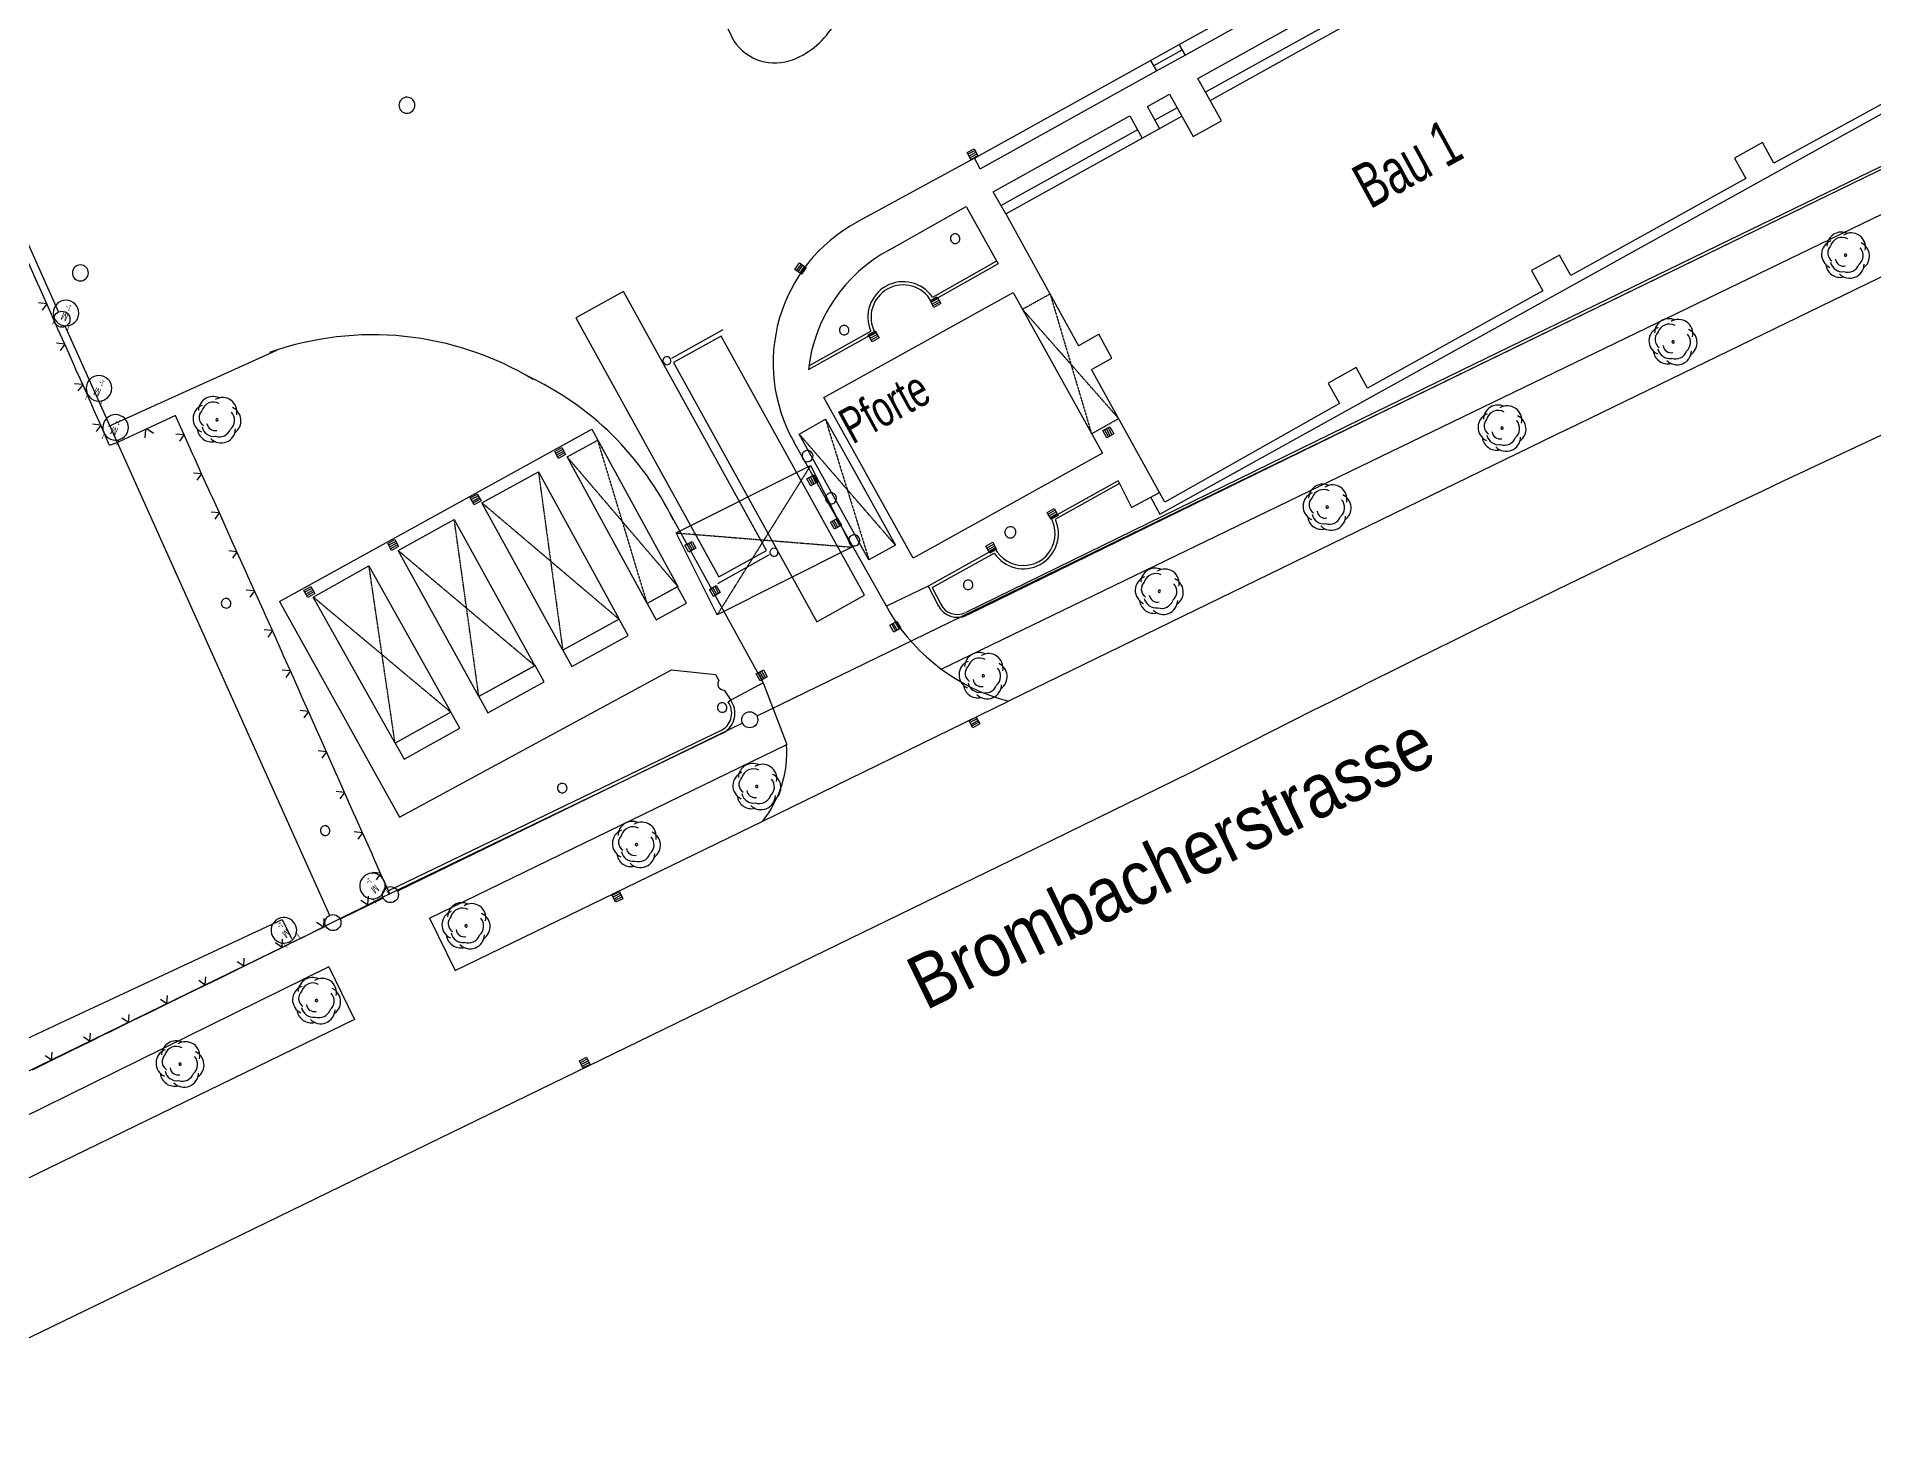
# Model space of a CAD drawing. Header units: millimetres. Extents: x 18890 to 178151, y 13973 to 138738.
# Drawn here: x 85452 to 96931, y 23528 to 32200 of the extents above; entities that cross this region are included whole.
import ezdxf
from ezdxf.enums import TextEntityAlignment as Align

# ---------------------------------------------------------------- set-up
doc = ezdxf.new("R2010")
doc.units = ezdxf.units.MM
doc.linetypes.add('DASHED', pattern=[0.75, 0.5, -0.25])
doc.layers.add('A0_Grundriß', color=7, linetype='Continuous', lineweight=50)
doc.layers.add('Lageplan', color=7, linetype='Continuous')
doc.styles.add('1', font='TXT')
doc.styles.add('2', font='TXT')
doc.styles.add('3', font='TXT')

# ---------------------------------------------------------------- blocks, each defined once
blk = doc.blocks.new('Lageplan 6.OG')
at = {"layer": 'Lageplan'}
for p, q in [((-30789, -7448), (-27682, -14388)), ((-23919, -11737), (-23461, -12694)), ((-20678, -12715), (-19585, -12109)), ((-20641, -12782), (-19548, -12176)), ((-20561, -12928), (-19469, -12321)), ((-19420, -12407), (-20514, -13013)), ((-20485, -13066), (-19392, -12460)), ((-20857, -12815), (-20678, -12715)), ((-20641, -12782), (-20678, -12715)), ((-20678, -12715), (-20641, -12782)), ((-21958, -13426), (-20857, -12815)), ((-20857, -12815), (-20820, -12881)), ((-20857, -12815), (-20820, -12881)), ((-20838, -12848), (-20659, -12749)), ((-20820, -12881), (-20641, -12782)), ((-15858, -12854), (-16962, -13457)), ((-22169, -16622), (-14557, -12938)), ((-21922, -13492), (-20820, -12881)), ((-20799, -15652), (-15786, -12871)), ((-20485, -13066), (-20561, -12928)), ((-20877, -13103), (-20739, -13025)), ((-20739, -13025), (-20661, -13164)), ((-20414, -13193), (-20485, -13066)), ((-15581, -13151), (-23317, -16914)), ((-21841, -13637), (-20986, -13162)), ((-21761, -13774), (-20661, -13164)), ((-20986, -13162), (-20909, -13302)), ((-20801, -13241), (-20877, -13103)), ((-20690, -13112), (-20830, -13189)), ((-20661, -13164), (-20591, -13291)), ((-20591, -13291), (-20414, -13193)), ((-20938, -13249), (-21790, -13722)), ((-21958, -13426), (-22696, -13829)), ((-22004, -13391), (-21960, -13367)), ((-21980, -13435), (-22004, -13391)), ((-21954, -13378), (-21998, -13402)), ((-21992, -13413), (-21948, -13389)), ((-21942, -13400), (-21986, -13424)), ((-21936, -13411), (-21980, -13435)), ((-21960, -13367), (-21936, -13411)), ((-21922, -13492), (-21958, -13426)), ((-17033, -13329), (-17208, -13426)), ((-17208, -13426), (-17136, -13554)), ((-16962, -13457), (-17033, -13329)), ((-21761, -13774), (-21841, -13637)), ((-17136, -13554), (-18230, -14159)), ((-22489, -13998), (-22010, -13729)), ((-22010, -13729), (-21810, -14086)), ((-21761, -13774), (-21307, -14598)), ((-18251, -15119), (-15465, -13768)), ((-23080, -14122), (-23051, -14081)), ((-23041, -14088), (-23069, -14129)), ((-23059, -14136), (-23031, -14095)), ((-23051, -14081), (-23010, -14110)), ((-23020, -14102), (-23049, -14143)), ((-23010, -14110), (-23039, -14151)), ((-18301, -14032), (-18475, -14128)), ((-18230, -14159), (-18301, -14032)), ((-23039, -14151), (-23080, -14122)), ((-18475, -14128), (-18404, -14256)), ((-22899, -14921), (-21716, -14265)), ((-22235, -14316), (-22191, -14292)), ((-22211, -14360), (-22235, -14316)), ((-22185, -14303), (-22229, -14327)), ((-22223, -14338), (-22179, -14314)), ((-22173, -14325), (-22217, -14349)), ((-22167, -14335), (-22211, -14360)), ((-22191, -14292), (-22167, -14335)), ((-21716, -14265), (-21158, -15270)), ((-18404, -14256), (-19501, -14863)), ((-27641, -14479), (-25988, -18158)), ((-22622, -14530), (-22578, -14506)), ((-22597, -14574), (-22622, -14530)), ((-22572, -14517), (-22615, -14541)), ((-22609, -14552), (-22566, -14528)), ((-22560, -14539), (-22603, -14563)), ((-22554, -14549), (-22597, -14574)), ((-22578, -14506), (-22554, -14549)), ((-21305, -14596), (-21180, -14527)), ((-21098, -14676), (-21180, -14527)), ((-27369, -15101), (-26317, -14625)), ((-21222, -14745), (-21098, -14676)), ((-20767, -15577), (-21225, -14746)), ((-19571, -14735), (-19747, -14832)), ((-19501, -14863), (-19571, -14735)), ((-22341, -15927), (-22899, -14921)), ((-19747, -14832), (-19675, -14960)), ((-19675, -14960), (-20767, -15577)), ((-26301, -16197), (-24350, -15120)), ((-24350, -15120), (-23811, -16104)), ((-23054, -15150), (-22889, -15058)), ((-22617, -15937), (-23054, -15150)), ((-22889, -15058), (-22452, -15845)), ((-18251, -15119), (-21745, -16820)), ((-21155, -15129), (-21111, -15105)), ((-21131, -15173), (-21155, -15129)), ((-21144, -15123), (-21120, -15167)), ((-21109, -15161), (-21133, -15117)), ((-21087, -15149), (-21131, -15173)), ((-21122, -15111), (-21098, -15155)), ((-21111, -15105), (-21087, -15149)), ((-24581, -15259), (-24537, -15235)), ((-24557, -15303), (-24581, -15259)), ((-24531, -15246), (-24575, -15270)), ((-24569, -15281), (-24525, -15257)), ((-24537, -15235), (-24513, -15279)), ((-24504, -15293), (-24312, -15188)), ((-24312, -15188), (-23811, -16104)), ((-23088, -15197), (-22483, -16271)), ((-24519, -15268), (-24563, -15292)), ((-24513, -15279), (-24557, -15303)), ((-24003, -16209), (-24504, -15293)), ((-23823, -15768), (-22982, -15346)), ((-22982, -15346), (-22725, -15857)), ((-21158, -15270), (-22341, -15927)), ((-25036, -15580), (-24683, -15387)), ((-24683, -15387), (-24178, -16308)), ((-23005, -15430), (-22962, -15406)), ((-22980, -15474), (-23005, -15430)), ((-22994, -15424), (-22969, -15468)), ((-22959, -15461), (-22983, -15418)), ((-22937, -15449), (-22980, -15474)), ((-22972, -15412), (-22948, -15455)), ((-22962, -15406), (-22937, -15449)), ((-21060, -15442), (-20976, -15610)), ((-25109, -15549), (-25065, -15525)), ((-25084, -15593), (-25109, -15549)), ((-25059, -15536), (-25102, -15560)), ((-25096, -15571), (-25053, -15546)), ((-25047, -15557), (-25090, -15582)), ((-25041, -15568), (-25084, -15593)), ((-25065, -15525), (-25041, -15568)), ((-24531, -16501), (-25036, -15580)), ((-20976, -15610), (-20801, -15515)), ((-20856, -15546), (-20799, -15652)), ((-25560, -15878), (-25209, -15684)), ((-25209, -15684), (-24705, -16598)), ((-23862, -15645), (-23279, -16706)), ((-22858, -15701), (-22814, -15676)), ((-22833, -15744), (-22858, -15701)), ((-22847, -15695), (-22822, -15738)), ((-22811, -15732), (-22836, -15688)), ((-22789, -15720), (-22833, -15744)), ((-22825, -15682), (-22800, -15726)), ((-22814, -15676), (-22789, -15720)), ((-21503, -15640), (-21459, -15615)), ((-21478, -15683), (-21503, -15640)), ((-21453, -15626), (-21496, -15651)), ((-21490, -15661), (-21447, -15637)), ((-21441, -15648), (-21484, -15672)), ((-21435, -15659), (-21478, -15683)), ((-21459, -15615), (-21435, -15659)), ((-25625, -15834), (-25581, -15810)), ((-25601, -15878), (-25625, -15834)), ((-25575, -15821), (-25619, -15845)), ((-25613, -15856), (-25569, -15832)), ((-25581, -15810), (-25557, -15854)), ((-23566, -16280), (-23823, -15768)), ((-23767, -15845), (-23723, -15821)), ((-23756, -15839), (-23731, -15883)), ((-23720, -15876), (-23745, -15833)), ((-23734, -15827), (-23709, -15870)), ((-23723, -15821), (-23699, -15864)), ((-21887, -15852), (-21843, -15827)), ((-21837, -15838), (-21880, -15863)), ((-21843, -15827), (-21819, -15871)), ((-25563, -15843), (-25607, -15867)), ((-25557, -15854), (-25601, -15878)), ((-25055, -16791), (-25560, -15878)), ((-23742, -15889), (-23767, -15845)), ((-23699, -15864), (-23742, -15889)), ((-22725, -15857), (-23566, -16280)), ((-22452, -15845), (-22617, -15937)), ((-21862, -15895), (-21887, -15852)), ((-21874, -15873), (-21831, -15849)), ((-21825, -15860), (-21868, -15884)), ((-21819, -15871), (-21862, -15895)), ((-26090, -16169), (-25742, -15974)), ((-25742, -15974), (-25231, -16888)), ((-26149, -16128), (-26105, -16104)), ((-26125, -16172), (-26149, -16128)), ((-26099, -16115), (-26143, -16139)), ((-26137, -16150), (-26093, -16125)), ((-26087, -16136), (-26131, -16161)), ((-26081, -16147), (-26125, -16172)), ((-26105, -16104), (-26081, -16147)), ((-25579, -17083), (-26090, -16169)), ((-23811, -16104), (-24003, -16209)), ((-23813, -16105), (-24003, -16209)), ((-23758, -16207), (-23813, -16105)), ((-23614, -16122), (-23571, -16097)), ((-23589, -16166), (-23614, -16122)), ((-23603, -16116), (-23578, -16159)), ((-23568, -16153), (-23592, -16110)), ((-23546, -16141), (-23589, -16166)), ((-23581, -16104), (-23557, -16147)), ((-23571, -16097), (-23546, -16141)), ((-22246, -16101), (-22508, -16227)), ((-26301, -16197), (-25552, -17544)), ((-24003, -16209), (-23947, -16311)), ((-23947, -16311), (-23758, -16207)), ((-24178, -16308), (-24531, -16501)), ((-24179, -16308), (-24531, -16501)), ((-24475, -16603), (-24123, -16410)), ((-24123, -16410), (-24179, -16308)), ((-22486, -16344), (-22443, -16319)), ((-22462, -16388), (-22486, -16344)), ((-22475, -16338), (-22451, -16381)), ((-22440, -16375), (-22465, -16332)), ((-22418, -16363), (-22462, -16388)), ((-22454, -16325), (-22429, -16369)), ((-22443, -16319), (-22418, -16363)), ((-24531, -16501), (-24475, -16603)), ((-25552, -17544), (-23852, -16624)), ((-24704, -16597), (-25055, -16791)), ((-24705, -16598), (-25055, -16791)), ((-24648, -16699), (-24704, -16597)), ((-23852, -16624), (-23577, -16654)), ((-23321, -16648), (-23277, -16624)), ((-23310, -16642), (-23285, -16686)), ((-23274, -16679), (-23299, -16636)), ((-23288, -16630), (-23263, -16673)), ((-23277, -16624), (-23253, -16667)), ((-24999, -16893), (-24648, -16699)), ((-23577, -16654), (-23555, -16690)), ((-23523, -16751), (-23481, -16813)), ((-23279, -16706), (-23481, -16813)), ((-23296, -16692), (-23321, -16648)), ((-23253, -16667), (-23296, -16692)), ((-23279, -16706), (-23131, -17090)), ((-25055, -16791), (-24999, -16893)), ((-23281, -17569), (-21745, -16820)), ((-25231, -16888), (-25579, -17083)), ((-25230, -16888), (-25579, -17083)), ((-23407, -16958), (-25564, -18007)), ((-25523, -17183), (-25174, -16988)), ((-25174, -16988), (-25230, -16888)), ((-21991, -16943), (-21948, -16919)), ((-21967, -16986), (-21991, -16943)), ((-21942, -16930), (-21985, -16954)), ((-21979, -16965), (-21936, -16941)), ((-21930, -16951), (-21973, -16976)), ((-21924, -16962), (-21967, -16986)), ((-21948, -16919), (-21924, -16962)), ((-25579, -17083), (-25523, -17183)), ((-25364, -18177), (-23131, -17090)), ((-20613, -17270), (-21571, -17738)), ((-25204, -18503), (-23281, -17569)), ((-21571, -17738), (-26698, -20232)), ((-24222, -18032), (-24177, -18010)), ((-24172, -18022), (-24217, -18044)), ((-24177, -18010), (-24156, -18056)), ((-25653, -18051), (-25923, -18182)), ((-24201, -18077), (-24222, -18032)), ((-24212, -18055), (-24167, -18033)), ((-24161, -18044), (-24206, -18066)), ((-24156, -18056), (-24201, -18077)), ((-26012, -18226), (-32170, -21224)), ((-27674, -18833), (-26285, -18184)), ((-26285, -18184), (-26226, -18303)), ((-25364, -18177), (-25204, -18503)), ((-25994, -18481), (-28418, -19674)), ((-25994, -18481), (-25833, -18810)), ((-25833, -18810), (-27508, -19624)), ((-30497, -20156), (-27674, -18833)), ((-24427, -19067), (-24382, -19045)), ((-24382, -19045), (-24360, -19090)), ((-24405, -19112), (-24427, -19067)), ((-24421, -19079), (-24377, -19056)), ((-24371, -19068), (-24416, -19090)), ((-24410, -19101), (-24365, -19079)), ((-24360, -19090), (-24405, -19112)), ((-27508, -19624), (-29861, -20769)), ((-26698, -20232), (-28980, -21339))]:
    blk.add_line(p, q, dxfattribs=at)
at = {"layer": 'Lageplan', "color": 2}
for p, q in [((-15499, -13093), (-17241, -13939)), ((-15491, -13109), (-17233, -13955)), ((-17241, -13939), (-19450, -15014)), ((-17233, -13955), (-19442, -15030)), ((-21810, -14086), (-22227, -14322)), ((-21820, -14069), (-22220, -14296)), ((-22579, -14515), (-22996, -14748)), ((-22993, -14723), (-22605, -14507)), ((-19450, -15014), (-22012, -16266)), ((-19442, -15030), (-22004, -16282)), ((-21060, -15442), (-21478, -15675)), ((-21050, -15460), (-21452, -15683)), ((-21828, -15868), (-22246, -16101)), ((-22221, -16110), (-21835, -15895)), ((-22246, -16101), (-22184, -16222)), ((-22221, -16110), (-22168, -16214)), ((-23481, -16813), (-23498, -16825)), ((-23532, -16998), (-25624, -18008)), ((-23522, -17015), (-25615, -18026)), ((-25624, -18008), (-25615, -18026))]:
    blk.add_line(p, q, dxfattribs=at)
at = {"layer": 'Lageplan', "color": 1}
for p, q in [((-27811, -14211), (-27868, -14084)), ((-27798, -14242), (-27811, -14211)), ((-27756, -14336), (-27807, -14331)), ((-27756, -14336), (-27798, -14242)), ((-27756, -14337), (-27785, -14377)), ((-27699, -14463), (-27756, -14336)), ((-24152, -14260), (-24449, -14424)), ((-23258, -15878), (-24152, -14260)), ((-27686, -14494), (-27699, -14463)), ((-24449, -14424), (-23555, -16042)), ((-27644, -14589), (-27686, -14494)), ((-23541, -14539), (-23839, -14704)), ((-22644, -16158), (-23541, -14539)), ((-27644, -14589), (-27695, -14583)), ((-27644, -14589), (-27673, -14629)), ((-27587, -14716), (-27644, -14589)), ((-27574, -14746), (-27587, -14716)), ((-27531, -14841), (-27574, -14746)), ((-23839, -14704), (-22942, -16323)), ((-27531, -14841), (-27583, -14836)), ((-27531, -14842), (-27561, -14881)), ((-27475, -14968), (-27531, -14841)), ((-27462, -14999), (-27475, -14968)), ((-27419, -15094), (-27462, -14999)), ((-26952, -15034), (-27134, -15119)), ((-26939, -15063), (-26952, -15034)), ((-27419, -15094), (-27471, -15088)), ((-27419, -15094), (-27448, -15134)), ((-27363, -15221), (-27419, -15094)), ((-27134, -15119), (-27270, -15183)), ((-27139, -15121), (-27144, -15173)), ((-27129, -15117), (-27088, -15145)), ((-26897, -15155), (-26949, -15150)), ((-26898, -15155), (-26939, -15063)), ((-27314, -15203), (-27363, -15221)), ((-27270, -15183), (-27314, -15203)), ((-26898, -15154), (-26927, -15195)), ((-26842, -15278), (-26898, -15155)), ((-26829, -15307), (-26842, -15278)), ((-26788, -15399), (-26829, -15307)), ((-26787, -15399), (-26839, -15394)), ((-26788, -15398), (-26817, -15439)), ((-26732, -15521), (-26788, -15399)), ((-26719, -15551), (-26732, -15521)), ((-26677, -15642), (-26719, -15551)), ((-26677, -15643), (-26729, -15638)), ((-26678, -15642), (-26706, -15682)), ((-26622, -15765), (-26677, -15642)), ((-26609, -15794), (-26622, -15765)), ((-26567, -15886), (-26609, -15794)), ((-26567, -15887), (-26619, -15881)), ((-26568, -15886), (-26596, -15926)), ((-26512, -16009), (-26567, -15886)), ((-23555, -16042), (-23258, -15878)), ((-26499, -16038), (-26512, -16009)), ((-26457, -16130), (-26499, -16038)), ((-26457, -16130), (-26509, -16125)), ((-26457, -16130), (-26486, -16170)), ((-26402, -16253), (-26457, -16130)), ((-22942, -16323), (-22644, -16158)), ((-26388, -16283), (-26402, -16253)), ((-26346, -16378), (-26388, -16283)), ((-26346, -16378), (-26398, -16373)), ((-26346, -16378), (-26375, -16419)), ((-26289, -16506), (-26346, -16378)), ((-26276, -16536), (-26289, -16506)), ((-26233, -16631), (-26285, -16626)), ((-26233, -16631), (-26276, -16536)), ((-26233, -16631), (-26262, -16671)), ((-26176, -16758), (-26233, -16631)), ((-26163, -16789), (-26176, -16758)), ((-26120, -16884), (-26163, -16789)), ((-26120, -16884), (-26172, -16879)), ((-26120, -16884), (-26149, -16924)), ((-26064, -17011), (-26120, -16884)), ((-26050, -17042), (-26064, -17011)), ((-26008, -17137), (-26050, -17042)), ((-26008, -17137), (-26059, -17131)), ((-26008, -17137), (-26037, -17177)), ((-25951, -17264), (-26008, -17137)), ((-25937, -17295), (-25951, -17264)), ((-25895, -17390), (-25937, -17295)), ((-25895, -17390), (-25947, -17384)), ((-25895, -17390), (-25924, -17430)), ((-25838, -17517), (-25895, -17390)), ((-25825, -17548), (-25838, -17517)), ((-25782, -17643), (-25825, -17548)), ((-25782, -17642), (-25834, -17637)), ((-25782, -17643), (-25811, -17683)), ((-25725, -17770), (-25782, -17643)), ((-25712, -17800), (-25725, -17770)), ((-25669, -17895), (-25721, -17890)), ((-25669, -17896), (-25712, -17800)), ((-25669, -17896), (-25698, -17936)), ((-25612, -18023), (-25669, -17896)), ((-25889, -18162), (-25750, -18092)), ((-25751, -18092), (-25793, -18065)), ((-25750, -18092), (-25646, -18039)), ((-25749, -18091), (-25745, -18039)), ((-25646, -18039), (-25612, -18023)), ((-26166, -18300), (-26027, -18231)), ((-26028, -18231), (-26070, -18204)), ((-26027, -18231), (-25923, -18178)), ((-26025, -18230), (-26022, -18178)), ((-25923, -18178), (-25889, -18162)), ((-26406, -18418), (-26285, -18359)), ((-26285, -18359), (-26326, -18331)), ((-26285, -18359), (-26282, -18307)), ((-26285, -18359), (-26195, -18314)), ((-26195, -18314), (-26166, -18300)), ((-26646, -18536), (-26525, -18476)), ((-26525, -18476), (-26566, -18449)), ((-26525, -18477), (-26522, -18425)), ((-26525, -18476), (-26435, -18432)), ((-26435, -18432), (-26406, -18418)), ((-26886, -18653), (-26765, -18594)), ((-26765, -18594), (-26806, -18566)), ((-26766, -18594), (-26762, -18542)), ((-26765, -18594), (-26675, -18550)), ((-26675, -18550), (-26646, -18536)), ((-27005, -18711), (-27046, -18684)), ((-27006, -18712), (-27002, -18660)), ((-27005, -18712), (-26915, -18667)), ((-26915, -18667), (-26886, -18653)), ((-27245, -18829), (-27286, -18802)), ((-27246, -18829), (-27242, -18778)), ((-27245, -18829), (-27155, -18785)), ((-27155, -18785), (-27126, -18771)), ((-27126, -18771), (-27005, -18712)), ((-27485, -18947), (-27526, -18919)), ((-27486, -18947), (-27482, -18895)), ((-27485, -18947), (-27395, -18902)), ((-27395, -18902), (-27366, -18888)), ((-27366, -18888), (-27245, -18829)), ((-27725, -19064), (-27766, -19037)), ((-27726, -19065), (-27722, -19013)), ((-27725, -19064), (-27635, -19020)), ((-27635, -19020), (-27606, -19006)), ((-27606, -19006), (-27485, -18947)), ((-27846, -19123), (-27725, -19064))]:
    blk.add_line(p, q, dxfattribs=at)
at = {"layer": 'Lageplan', "linetype": 'DASHED'}
for p, q in [((-21658, -14370), (-21485, -14274)), ((-21485, -14274), (-21226, -15148)), ((-21056, -15053), (-21658, -14370)), ((-23054, -15150), (-22452, -15845)), ((-22889, -15058), (-22617, -15937)), ((-21226, -15148), (-21056, -15053)), ((-24003, -16209), (-24312, -15188)), ((-24504, -15293), (-23811, -16104)), ((-22982, -15346), (-23566, -16280)), ((-24683, -15387), (-24531, -16501)), ((-25036, -15580), (-24178, -16308)), ((-25055, -16791), (-25209, -15684)), ((-23823, -15768), (-22725, -15857)), ((-25560, -15878), (-24705, -16598)), ((-25579, -17083), (-25742, -15974)), ((-26090, -16169), (-25231, -16888))]:
    blk.add_line(p, q, dxfattribs=at)
at = {"layer": 'Lageplan', "color": 3}
for p, q in [((-23849, -14675), (-23528, -14497)), ((-23241, -15906), (-23564, -16086))]:
    blk.add_line(p, q, dxfattribs=at)
at = {"layer": 'Lageplan', "color": 1}
for centre in [(-27661, -14433), (-23362, -16936), (-25608, -18029), (-25967, -18204)]:
    blk.add_circle(centre, 50, dxfattribs=at)
at = {"layer": 'Lageplan'}
for centre, radius, start, end in [((-23290, -12318), 531, 292.1937, 329.4881), ((-23204, -12521), 310, 214.0058, 291.6521), ((41725, -139391), 137112, 113.22934, 117.04255), ((-22216, -14706), 1000, 118.6543, 209.359), ((-22025, -14858), 977, 118.3604, 173.5387), ((-25718, -16470), 1940, 58.861, 109.463), ((-25568, -16525), 1920, 25.8018, 65.0383), ((-21437, -15634), 1225, 211.32, 255.4424), ((-23525, -16713), 37.7, 141.2814, 273.3564), ((-23824, -17137), 694, 321.4667, 3.8138)]:
    blk.add_arc(centre, radius, start, end, dxfattribs=at)
at = {"layer": 'Lageplan', "color": 5}
for centre, start, end in [((-25505, -13095), 144.9919, 234.9919), ((-25505, -13095), 54.9919, 144.9919), ((-25505, -13095), 324.9919, 54.9919), ((-25505, -13095), 234.9919, 324.9919), ((-27546, -14143), 144.9919, 234.9919), ((-27546, -14143), 54.9919, 144.9919), ((-27546, -14143), 324.9919, 54.9919), ((-27546, -14143), 234.9919, 324.9919)]:
    blk.add_arc(centre, 50, start, end, dxfattribs=at)
at = {"layer": 'Lageplan', "color": 2}
for centre, radius, start, end in [((-22403, -14419), 221, 34.0841, 203.3997), ((-22403, -14419), 201, 28.8162, 208.5641), ((-21652, -15773), 219, 213.6714, 24.0426), ((-21652, -15773), 199, 208.3684, 29.2722), ((-21652, -15773), 219, 29.266, 29.2722), ((-22064, -16161), 135, 206.9879, 296.0401), ((-22064, -16161), 117, 206.9816, 296.0401), ((-23596, -16895), 121, 302.1549, 35.427), ((-23596, -16895), 141, 301.707, 35.427)]:
    blk.add_arc(centre, radius, start, end, dxfattribs=at)
at = {"layer": 'Lageplan'}
for centre, major_axis, start_param, end_param in [((-16539, -13978), (-63.6, 63.6), -1.232633, 0.760882), ((-16478, -13983), (-63.6, 63.6), 3.727226, 6.046542), ((-16573, -14027), (-63.6, 63.6), -0.412363, 1.930305), ((-16565, -14018), (-42.4, 42.4), -0.00174, 1.770782), ((-16535, -13996), (-53, 53), -1.276336, 0.499362), ((-16478, -14035), (-53, 53), 3.072815, 4.646002), ((-16453, -14038), (-63.6, 63.6), 2.97581, 5.071933), ((-16547, -14081), (-63.6, 63.6), 0.902254, 2.588312), ((-16533, -14061), (-53, 53), 0.992051, 2.498514), ((-16525, -14050), (-36.1, 36.1), 0.919183, 2.571382), ((-16487, -14087), (-63.6, 63.6), 1.56026, 3.902928), ((-16499, -14064), (-53, 53), 2.031778, 3.559221), ((-16513, -14032), (-5.3, 5.3), 0.174574, 1.745195), ((-16513, -14032), (-5.3, 5.3), -1.396223, 0.174399), ((-16513, -14032), (-5.3, 5.3), 1.74537, 3.315992), ((-16513, -14032), (-5.3, 5.3), 3.316166, 4.886788), ((-27636, -14394), (-73.6, 31.4), 3.141091, 6.282683), ((-27636, -14394), (-73.6, 31.4), -0.000533, 3.141059), ((-17617, -14519), (-63.6, 63.6), -1.232633, 0.760882), ((-17614, -14538), (-53, 53), -1.276336, 0.499362), ((-17557, -14524), (-63.6, 63.6), 3.727226, 6.046542), ((-17652, -14568), (-63.6, 63.6), -0.412363, 1.930305), ((-17644, -14559), (-42.4, 42.4), -0.00174, 1.770782), ((-17591, -14574), (-5.3, 5.3), 0.174574, 1.745195), ((-17591, -14574), (-5.3, 5.3), -1.396223, 0.174399), ((-17591, -14574), (-5.3, 5.3), 1.74537, 3.315992), ((-17591, -14574), (-5.3, 5.3), 3.316166, 4.886788), ((-17557, -14576), (-53, 53), 3.072815, 4.646002), ((-17531, -14579), (-63.6, 63.6), 2.97581, 5.071933), ((-23880, -14692), (-17.7, 17.7), -0.283081, 1.287716), ((-23880, -14692), (-17.7, 17.7), 4.429308, 6.000104), ((-23880, -14692), (-17.7, 17.7), 2.858512, 4.429308), ((-17625, -14622), (-63.6, 63.6), 0.902254, 2.588312), ((-17612, -14603), (-53, 53), 0.992051, 2.498514), ((-17603, -14591), (-36.1, 36.1), 0.919183, 2.571382), ((-17566, -14628), (-63.6, 63.6), 1.56026, 3.902928), ((-17577, -14606), (-53, 53), 2.031778, 3.559221), ((-27430, -14864), (-73.6, 31.4), 3.141091, 6.282683), ((-23880, -14692), (-17.7, 17.7), 1.287716, 2.858512), ((-27430, -14864), (-73.6, 31.4), -0.000533, 3.141059), ((-26718, -15006), (-63.6, 63.6), -1.232633, 0.760882), ((-26657, -15012), (-63.6, 63.6), 3.727226, 6.046542), ((-27326, -15109), (-73.6, 31.4), 3.141091, 6.282683), ((-26752, -15055), (-63.6, 63.6), -0.412363, 1.930305), ((-26744, -15047), (-42.4, 42.4), -0.00174, 1.770782), ((-26714, -15025), (-53, 53), -1.276336, 0.499362), ((-26657, -15063), (-53, 53), 3.072815, 4.646002), ((-26632, -15067), (-63.6, 63.6), 2.97581, 5.071933), ((-18720, -15108), (-63.6, 63.6), -0.412363, 1.930305), ((-18686, -15059), (-63.6, 63.6), -1.232633, 0.760882), ((-18683, -15077), (-53, 53), -1.276336, 0.499362), ((-18626, -15064), (-63.6, 63.6), 3.727226, 6.046542), ((-18600, -15119), (-63.6, 63.6), 2.97581, 5.071933), ((-27326, -15109), (-73.6, 31.4), -0.000533, 3.141059), ((-26726, -15109), (-63.6, 63.6), 0.902254, 2.588312), ((-26712, -15090), (-53, 53), 0.992051, 2.498514), ((-26704, -15078), (-36.1, 36.1), 0.919183, 2.571382), ((-26666, -15116), (-63.6, 63.6), 1.56026, 3.902928), ((-26678, -15093), (-53, 53), 2.031778, 3.559221), ((-26692, -15061), (-5.3, 5.3), 0.174574, 1.745195), ((-26692, -15061), (-5.3, 5.3), -1.396223, 0.174399), ((-26692, -15061), (-5.3, 5.3), 1.74537, 3.315992), ((-26692, -15061), (-5.3, 5.3), 3.316166, 4.886788), ((-18712, -15099), (-42.4, 42.4), -0.00174, 1.770782), ((-18672, -15130), (-36.1, 36.1), 0.919183, 2.571382), ((-18660, -15113), (-5.3, 5.3), 0.174574, 1.745195), ((-18660, -15113), (-5.3, 5.3), -1.396223, 0.174399), ((-18660, -15113), (-5.3, 5.3), 1.74537, 3.315992), ((-18660, -15113), (-5.3, 5.3), 3.316166, 4.886788), ((-18625, -15116), (-53, 53), 3.072815, 4.646002), ((-18694, -15161), (-63.6, 63.6), 0.902254, 2.588312), ((-18681, -15142), (-53, 53), 0.992051, 2.498514), ((-18634, -15168), (-63.6, 63.6), 1.56026, 3.902928), ((-18646, -15145), (-53, 53), 2.031778, 3.559221), ((-19779, -15553), (-63.6, 63.6), -1.232633, 0.760882), ((-19776, -15572), (-53, 53), -1.276336, 0.499362), ((-19719, -15558), (-63.6, 63.6), 3.727226, 6.046542), ((-19814, -15602), (-63.6, 63.6), -0.412363, 1.930305), ((-19806, -15593), (-42.4, 42.4), -0.00174, 1.770782), ((-19753, -15607), (-5.3, 5.3), 0.174574, 1.745195), ((-19753, -15607), (-5.3, 5.3), -1.396223, 0.174399), ((-19753, -15607), (-5.3, 5.3), 3.316166, 4.886788), ((-19719, -15610), (-53, 53), 3.072815, 4.646002), ((-19693, -15613), (-63.6, 63.6), 2.97581, 5.071933), ((-19787, -15656), (-63.6, 63.6), 0.902254, 2.588312), ((-19774, -15636), (-53, 53), 0.992051, 2.498514), ((-19765, -15625), (-36.1, 36.1), 0.919183, 2.571382), ((-19728, -15662), (-63.6, 63.6), 1.56026, 3.902928), ((-19739, -15639), (-53, 53), 2.031778, 3.559221), ((-19753, -15607), (-5.3, 5.3), 1.74537, 3.315992), ((-23211, -15889), (-17.7, 17.7), -0.283081, 1.287716), ((-23211, -15889), (-17.7, 17.7), 1.287716, 2.858512), ((-23211, -15889), (-17.7, 17.7), 4.429308, 6.000104), ((-23211, -15889), (-17.7, 17.7), 2.858512, 4.429308), ((-20863, -16127), (-63.6, 63.6), -0.412363, 1.930305), ((-20828, -16078), (-63.6, 63.6), -1.232633, 0.760882), ((-20825, -16097), (-53, 53), -1.276336, 0.499362), ((-20768, -16084), (-63.6, 63.6), 3.727226, 6.046542), ((-20742, -16138), (-63.6, 63.6), 2.97581, 5.071933), ((-20855, -16118), (-42.4, 42.4), -0.00174, 1.770782), ((-20823, -16162), (-53, 53), 0.992051, 2.498514), ((-20814, -16150), (-36.1, 36.1), 0.919183, 2.571382), ((-20802, -16133), (-5.3, 5.3), 0.174574, 1.745195), ((-20802, -16133), (-5.3, 5.3), -1.396223, 0.174399), ((-20802, -16133), (-5.3, 5.3), 1.74537, 3.315992), ((-20802, -16133), (-5.3, 5.3), 3.316166, 4.886788), ((-20768, -16135), (-53, 53), 3.072815, 4.646002), ((-20836, -16181), (-63.6, 63.6), 0.902254, 2.588312), ((-20777, -16188), (-63.6, 63.6), 1.56026, 3.902928), ((-20788, -16165), (-53, 53), 2.031778, 3.559221), ((-21929, -16606), (-63.6, 63.6), -1.232633, 0.760882), ((-21869, -16612), (-63.6, 63.6), 3.727226, 6.046542), ((-21964, -16655), (-63.6, 63.6), -0.412363, 1.930305), ((-21956, -16646), (-42.4, 42.4), -0.00174, 1.770782), ((-21926, -16625), (-53, 53), -1.276336, 0.499362), ((-21869, -16663), (-53, 53), 3.072815, 4.646002), ((-21843, -16666), (-63.6, 63.6), 2.97581, 5.071933), ((-21937, -16709), (-63.6, 63.6), 0.902254, 2.588312), ((-21924, -16690), (-53, 53), 0.992051, 2.498514), ((-21915, -16678), (-36.1, 36.1), 0.919183, 2.571382), ((-21878, -16715), (-63.6, 63.6), 1.56026, 3.902928), ((-21889, -16693), (-53, 53), 2.031778, 3.559221), ((-21903, -16661), (-5.3, 5.3), 0.174574, 1.745195), ((-21903, -16661), (-5.3, 5.3), -1.396223, 0.174399), ((-21903, -16661), (-5.3, 5.3), 1.74537, 3.315992), ((-21903, -16661), (-5.3, 5.3), 3.316166, 4.886788), ((-23343, -17299), (-63.6, 63.6), -1.232633, 0.760882), ((-23283, -17304), (-63.6, 63.6), 3.727226, 6.046542), ((-23378, -17348), (-63.6, 63.6), -0.412363, 1.930305), ((-23370, -17339), (-42.4, 42.4), -0.00174, 1.770782), ((-23340, -17318), (-53, 53), -1.276336, 0.499362), ((-23283, -17356), (-53, 53), 3.072815, 4.646002), ((-23257, -17359), (-63.6, 63.6), 2.97581, 5.071933), ((-23351, -17402), (-63.6, 63.6), 0.902254, 2.588312), ((-23338, -17382), (-53, 53), 0.992051, 2.498514), ((-23330, -17371), (-36.1, 36.1), 0.919183, 2.571382), ((-23292, -17408), (-63.6, 63.6), 1.56026, 3.902928), ((-23303, -17385), (-53, 53), 2.031778, 3.559221), ((-23318, -17353), (-5.3, 5.3), 0.174574, 1.745195), ((-23318, -17353), (-5.3, 5.3), -1.396223, 0.174399), ((-23318, -17353), (-5.3, 5.3), 1.74537, 3.315992), ((-23318, -17353), (-5.3, 5.3), 3.316166, 4.886788), ((-24131, -17710), (63.6, 63.6), 1.158338, 3.501007), ((-24096, -17661), (63.6, 63.6), 0.338069, 2.331584), ((-24122, -17701), (42.4, 42.4), 1.568962, 3.341483), ((-24093, -17680), (53, 53), 0.294365, 2.070063), ((-24036, -17666), (63.6, 63.6), 5.297928, 7.617243), ((-24035, -17718), (53, 53), 4.643517, 6.216704), ((-24010, -17721), (63.6, 63.6), 4.546511, 6.642634), ((-24104, -17764), (63.6, 63.6), 2.472955, 4.159013), ((-24091, -17745), (53, 53), 2.562752, 4.069216), ((-24082, -17733), (36.1, 36.1), 2.489885, 4.142083), ((-24045, -17770), (63.6, 63.6), 3.130962, 5.47363), ((-24056, -17748), (53, 53), 3.60248, 5.129922), ((-24070, -17716), (-5.3, 5.3), 0.174479, 1.745101), ((-24070, -17716), (5.3, 5.3), 0.174479, 1.745101), ((-24070, -17716), (5.3, 5.3), 3.316071, 4.886693), ((-24070, -17716), (5.3, 5.3), 4.886868, 6.45749), ((-25720, -17975), (-56.6, 56.6), 4.598976, 7.740568), ((-25720, -17975), (-56.6, 56.6), 1.457383, 4.598976), ((-25196, -18218), (63.6, 63.6), 1.158338, 3.501007), ((-25161, -18169), (63.6, 63.6), 0.338069, 2.331584), ((-25158, -18188), (53, 53), 0.294365, 2.070063), ((-25101, -18175), (63.6, 63.6), 5.297928, 7.617243), ((-26274, -18252), (-56.6, 56.6), 4.598976, 7.740568), ((-26274, -18252), (-56.6, 56.6), 1.457383, 4.598976), ((-25187, -18209), (42.4, 42.4), 1.568962, 3.341483), ((-25147, -18241), (36.1, 36.1), 2.489885, 4.142083), ((-25135, -18224), (-5.3, 5.3), 0.174479, 1.745101), ((-25135, -18224), (5.3, 5.3), 0.174479, 1.745101), ((-25135, -18224), (5.3, 5.3), 3.316071, 4.886693), ((-25135, -18224), (5.3, 5.3), 4.886868, 6.45749), ((-25100, -18226), (53, 53), 4.643517, 6.216704), ((-25075, -18229), (63.6, 63.6), 4.546511, 6.642634), ((-25169, -18272), (63.6, 63.6), 2.472955, 4.159013), ((-25156, -18253), (53, 53), 2.562752, 4.069216), ((-25110, -18278), (63.6, 63.6), 3.130962, 5.47363), ((-25121, -18256), (53, 53), 3.60248, 5.129922), ((-26095, -18637), (63.6, 63.6), 0.338069, 2.331584), ((-26092, -18656), (53, 53), 0.294365, 2.070063), ((-26035, -18642), (63.6, 63.6), 5.297928, 7.617243), ((-26130, -18686), (63.6, 63.6), 1.158338, 3.501007), ((-26122, -18677), (42.4, 42.4), 1.568962, 3.341483), ((-26070, -18691), (-5.3, 5.3), 0.174479, 1.745101), ((-26070, -18691), (5.3, 5.3), 0.174479, 1.745101), ((-26070, -18691), (5.3, 5.3), 3.316071, 4.886693), ((-26070, -18691), (5.3, 5.3), 4.886868, 6.45749), ((-26035, -18694), (53, 53), 4.643517, 6.216704), ((-26009, -18697), (63.6, 63.6), 4.546511, 6.642634), ((-26103, -18740), (63.6, 63.6), 2.472955, 4.159013), ((-26090, -18720), (53, 53), 2.562752, 4.069216), ((-26082, -18709), (36.1, 36.1), 2.489885, 4.142083), ((-26044, -18746), (63.6, 63.6), 3.130962, 5.47363), ((-26055, -18723), (53, 53), 3.60248, 5.129922), ((-26949, -19033), (63.6, 63.6), 0.338069, 2.331584), ((-26983, -19082), (63.6, 63.6), 1.158338, 3.501007), ((-26975, -19073), (42.4, 42.4), 1.568962, 3.341483), ((-26946, -19052), (53, 53), 0.294365, 2.070063), ((-26889, -19038), (63.6, 63.6), 5.297928, 7.617243), ((-26888, -19090), (53, 53), 4.643517, 6.216704), ((-26863, -19093), (63.6, 63.6), 4.546511, 6.642634), ((-26957, -19136), (63.6, 63.6), 2.472955, 4.159013), ((-26943, -19117), (53, 53), 2.562752, 4.069216), ((-26935, -19105), (36.1, 36.1), 2.489885, 4.142083), ((-26897, -19142), (63.6, 63.6), 3.130962, 5.47363), ((-26909, -19120), (53, 53), 3.60248, 5.129922), ((-26923, -19088), (-5.3, 5.3), 0.174479, 1.745101), ((-26923, -19088), (5.3, 5.3), 0.174479, 1.745101), ((-26923, -19088), (5.3, 5.3), 3.316071, 4.886693), ((-26923, -19088), (5.3, 5.3), 4.886868, 6.45749)]:
    blk.add_ellipse(centre, major_axis=major_axis, ratio=1, start_param=start_param, end_param=end_param, dxfattribs=at)
at = {"layer": 'Lageplan', "color": 5}
for centre, major_axis, start_param, end_param in [((-22078, -13929), (21.2, 21.2), 1.745194, 3.31599), ((-22078, -13929), (21.2, 21.2), 0.174397, 1.745194), ((-22078, -13929), (21.2, 21.2), 3.31599, 4.886786), ((-22078, -13929), (21.2, 21.2), 4.886786, 6.457583), ((-22772, -14501), (21.2, 21.2), 1.745194, 3.31599), ((-22772, -14501), (21.2, 21.2), 0.174397, 1.745194), ((-22772, -14501), (21.2, 21.2), 3.31599, 4.886786), ((-22772, -14501), (21.2, 21.2), 4.886786, 6.457583), ((-23001, -15288), (-24.7, 24.7), -1.396407, 0.174389), ((-23001, -15288), (-24.7, 24.7), 3.315982, 4.886778), ((-23001, -15288), (-24.7, 24.7), 0.174389, 1.745185), ((-23001, -15288), (-24.7, 24.7), 1.745185, 3.315982), ((-22854, -15552), (-24.7, 24.7), 0.174389, 1.745185), ((-22854, -15552), (-24.7, 24.7), -1.396407, 0.174389), ((-22854, -15552), (-24.7, 24.7), 1.745185, 3.315982), ((-22854, -15552), (-24.7, 24.7), 3.315982, 4.886778), ((-22709, -15815), (24.7, 24.7), 1.745215, 3.316011), ((-22709, -15815), (24.7, 24.7), 0.174419, 1.745215), ((-22709, -15815), (24.7, 24.7), 3.316011, 4.886808), ((-22709, -15815), (24.7, 24.7), 4.886808, 6.457604), ((-21733, -15764), (-24.7, 24.7), 0.174404, 1.7452), ((-21733, -15764), (-24.7, 24.7), -1.396392, 0.174404), ((-21733, -15764), (-24.7, 24.7), 1.7452, 3.315997), ((-21733, -15764), (-24.7, 24.7), 3.315997, 4.886793), ((-21997, -16093), (21.2, 21.2), 0.174408, 1.745205), ((-21997, -16093), (21.2, 21.2), 4.886797, 6.457594), ((-26635, -16208), (-21.2, 21.2), -1.396315, 0.174481), ((-26635, -16208), (-21.2, 21.2), 3.316074, 4.88687), ((-21997, -16093), (21.2, 21.2), 1.745205, 3.316001), ((-21997, -16093), (21.2, 21.2), 3.316001, 4.886797), ((-26635, -16208), (-21.2, 21.2), 0.174481, 1.745278), ((-26635, -16208), (-21.2, 21.2), 1.745278, 3.316074), ((-23535, -16860), (21.2, 21.2), 1.745194, 3.31599), ((-23535, -16860), (21.2, 21.2), 0.174397, 1.745194), ((-23535, -16860), (21.2, 21.2), 4.886786, 6.457583), ((-23535, -16860), (21.2, 21.2), 3.31599, 4.886786), ((-24534, -17363), (21.2, 21.2), 0.174397, 1.745194), ((-24534, -17363), (21.2, 21.2), 1.745194, 3.31599), ((-24534, -17363), (21.2, 21.2), 3.31599, 4.886786), ((-24534, -17363), (21.2, 21.2), 4.886786, 6.457583), ((-26016, -17629), (-21.2, 21.2), 0.174481, 1.745278), ((-26016, -17629), (-21.2, 21.2), -1.396315, 0.174481), ((-26016, -17629), (-21.2, 21.2), 1.745278, 3.316074), ((-26016, -17629), (-21.2, 21.2), 3.316074, 4.88687)]:
    blk.add_ellipse(centre, major_axis=major_axis, ratio=1, start_param=start_param, end_param=end_param, dxfattribs=at)
at = {"layer": 'Lageplan'}
for points in [[(-27719, -14467), (-27723, -14466), (-27705, -14433), (-27708, -14432)], [(-27627, -14507), (-27631, -14505), (-27613, -14473), (-27616, -14471)], [(-27514, -14937), (-27517, -14936), (-27499, -14903), (-27502, -14902)], [(-27422, -14977), (-27425, -14975), (-27407, -14943), (-27410, -14941)], [(-27409, -15182), (-27413, -15181), (-27395, -15148), (-27398, -15147)], [(-27317, -15222), (-27321, -15220), (-27303, -15188), (-27306, -15186)], [(-25617, -18021), (-25620, -18023), (-25640, -17992), (-25643, -17994)], [(-25695, -18083), (-25698, -18085), (-25718, -18054), (-25721, -18056)], [(-26250, -18361), (-26252, -18363), (-26273, -18332), (-26275, -18334)], [(-26171, -18298), (-26174, -18301), (-26194, -18269), (-26197, -18272)]]:
    blk.add_trace(points, dxfattribs=at)
for s, height, rotation, style, width, p in [('Bau 1', 280.1, 28.7, '3', 0.698217, (-19485, -13747)), (' Pforte', 224.1, 28.7, '3', 0.720442, (-22772, -15246)), ('Brombacherstrasse', 336.13, 25.9, '2', 0.916263, (-22264, -18755))]:
    blk.add_text(s, height=height, rotation=rotation, dxfattribs=dict(at, style=style, width=width)).set_placement(p)
at = {"layer": 'Lageplan', "style": '1'}
for s, height, rotation, width, p in [('1~', 35, 156.8554, 0.470488, (-27614, -14344)), ('M', 50, 156.8554, 0.714, (-27635, -14394)), ('M', 50, 156.8554, 0.714, (-27430, -14864)), ('1~', 35, 156.8554, 0.470488, (-27408, -14814)), ('M', 50, 156.8554, 0.714, (-27325, -15109)), ('1~', 35, 156.8554, 0.470488, (-27304, -15059)), ('M', 50, 218.5019, 0.714, (-25720, -17974)), ('M', 50, 218.5019, 0.714, (-26275, -18252))]:
    blk.add_text(s, height=height, rotation=rotation, dxfattribs=dict(at, width=width)).set_placement(p, align=Align.CENTER)
at = {"layer": 'Lageplan', "style": '1', "oblique": 360, "width": 0.470488}
for p in [(-25754, -17932), (-26308, -18209)]:
    blk.add_text('1~', height=35, rotation=218.5019, dxfattribs=at).set_placement(p, align=Align.CENTER)

msp = doc.modelspace()

# ---------------------------------------------------------------- block references
at = {"layer": 'A0_Grundriß'}
msp.add_blockref('Lageplan 6.OG', (113271, 44867), dxfattribs=at)

doc.saveas('drawing.dxf')
